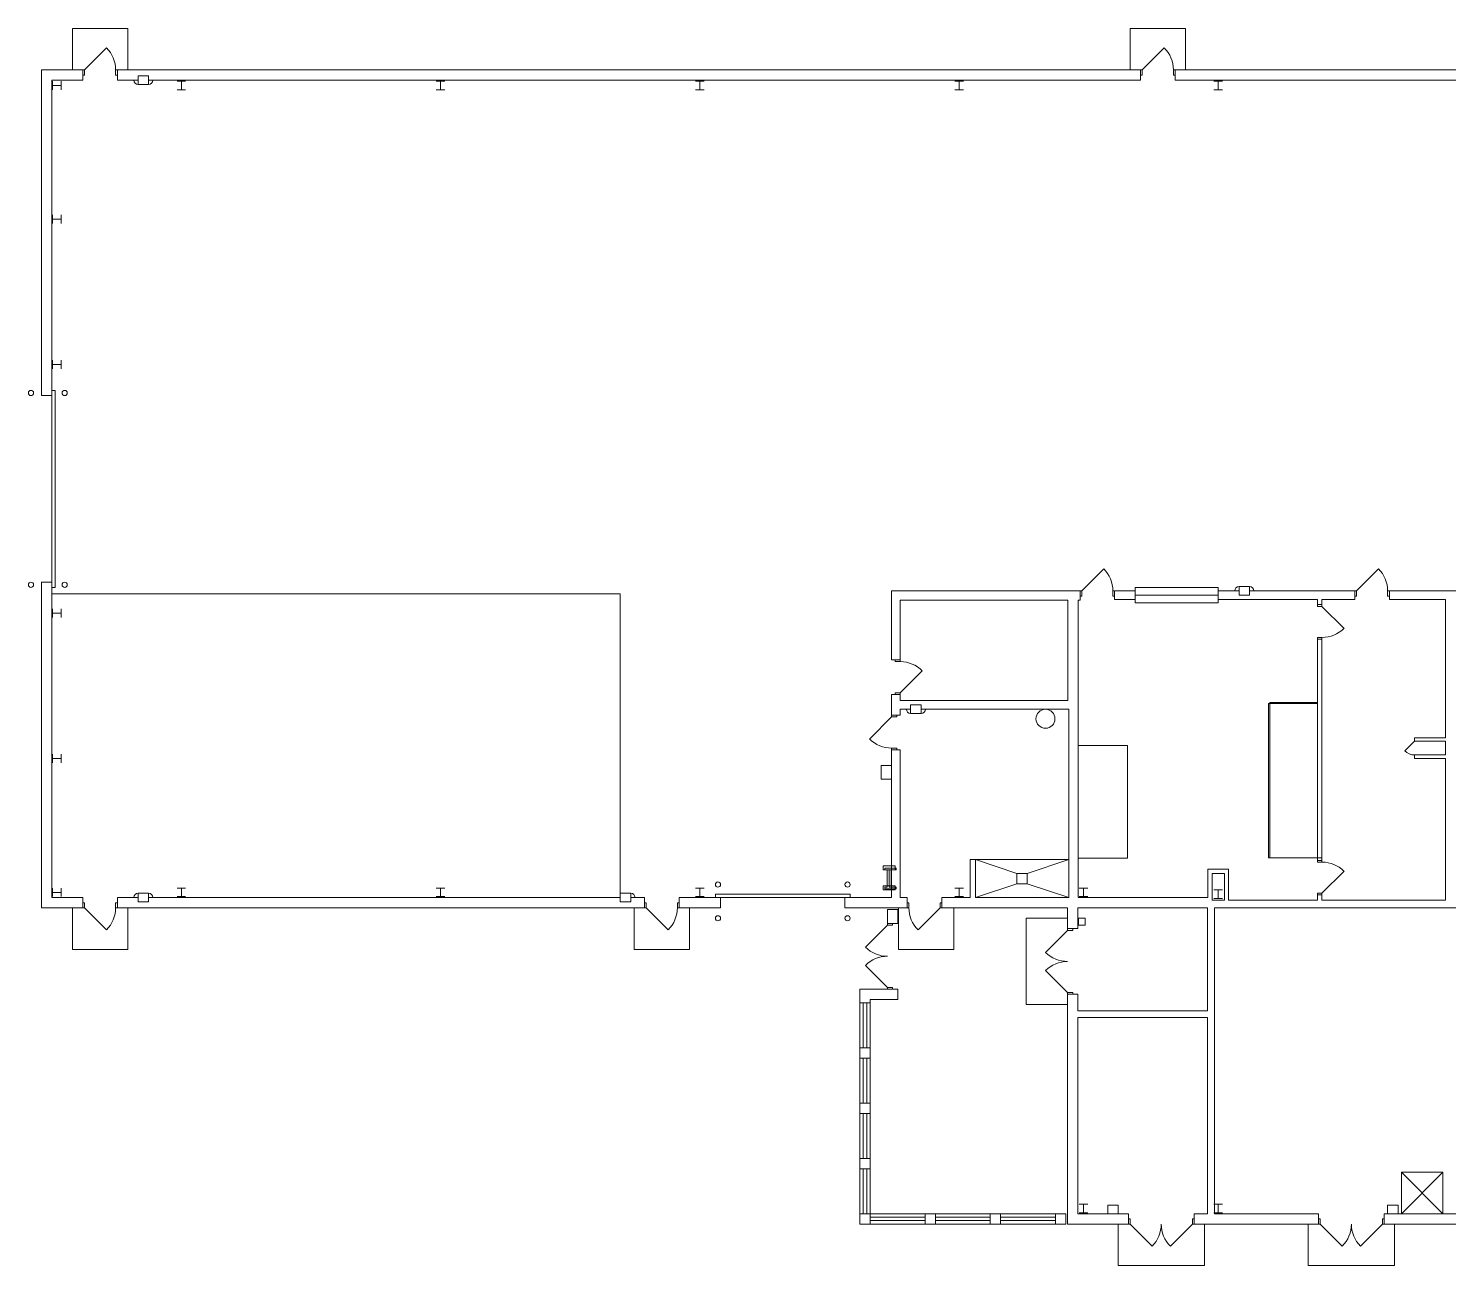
# Model space of a CAD drawing. Header units: inches. Extents: x -104 to 2901, y -1309 to 123.
# Drawn here: x -104 to 1539, y -1309 to 123 of the extents above; entities that cross this region are included whole.
import ezdxf

# ---------------------------------------------------------------- set-up
doc = ezdxf.new("R2010")
doc.units = ezdxf.units.IN
doc.header["$MEASUREMENT"] = 0
for name, color, linetype, lineweight in [('A-COLS-ENCL', 4, 'Continuous', 50), ('A-DOOR-FULL', 3, 'Continuous', 25), ('A-EQPM-FIXD', 4, 'Continuous', 50), ('A-FLOR-FIXT', 201, 'Continuous', 25), ('A-FLOR-HRAL', 1, 'Continuous', 25), ('A-FLOR-OTLN', 4, 'Continuous', 50), ('A-FLOR-PAD', 9, 'Continuous', 0), ('A-GLAZ-FULL', 1, 'Continuous', 25), ('A-WALL-FULL-EXTR', 2, 'Continuous', 35), ('A-WALL-FULL-INTR', 3, 'Continuous', 25)]:
    doc.layers.add(name, color=color, linetype=linetype, lineweight=lineweight)

msp = doc.modelspace()

# ---------------------------------------------------------------- linework, layer by layer
at = {"layer": 'A-COLS-ENCL', "linetype": 'Continuous', "lineweight": 0}
msp.add_line((952.8, -882.5), (985.8, -882.5), dxfattribs=at)
at = {"layer": 'A-COLS-ENCL', "linetype": 'Continuous', "lineweight": 0, "flags": 128}
for points in [[(-76.2, 52.5), (-76.2, 62.5)], [(-76.2, 57.5), (-66.2, 57.5)], [(-66.2, 52.5), (-66.2, 62.5)], [(77.8, 62.5), (67.8, 62.5)], [(67.8, 52.5), (77.8, 52.5)], [(72.8, 52.5), (72.8, 62.5)], [(377.8, 62.5), (367.8, 62.5)], [(367.8, 52.5), (377.8, 52.5)], [(372.8, 52.5), (372.8, 62.5)], [(677.8, 62.5), (667.8, 62.5)], [(667.8, 52.5), (677.8, 52.5)], [(672.8, 52.5), (672.8, 62.5)], [(977.8, 62.5), (967.8, 62.5)], [(967.8, 52.5), (977.8, 52.5)], [(972.8, 52.5), (972.8, 62.5)], [(1277.8, 62.5), (1267.8, 62.5)], [(1267.8, 52.5), (1277.8, 52.5)], [(1272.8, 52.5), (1272.8, 62.5)], [(-76.2, -102.5), (-76.2, -92.5)], [(-76.2, -97.5), (-66.2, -97.5)], [(-66.2, -102.5), (-66.2, -92.5)], [(-76.2, -270.5), (-76.2, -260.5)], [(-66.2, -270.5), (-66.2, -260.5)], [(-76.2, -265.5), (-66.2, -265.5)], [(-76.2, -558.5), (-76.2, -548.5)], [(-76.2, -553.5), (-66.2, -553.5)], [(-66.2, -558.5), (-66.2, -548.5)], [(-76.2, -726.5), (-76.2, -716.5)], [(-76.2, -721.5), (-66.2, -721.5)], [(-66.2, -726.5), (-66.2, -716.5)], [(-76.2, -881.5), (-76.2, -871.5)], [(-76.2, -876.5), (-66.2, -876.5)], [(-66.2, -881.5), (-66.2, -871.5)], [(77.8, -871.5), (67.8, -871.5)], [(67.8, -881.5), (77.8, -881.5)], [(72.8, -881.5), (72.8, -871.5)], [(377.8, -871.5), (367.8, -871.5)], [(367.8, -881.5), (377.8, -881.5)], [(372.8, -881.5), (372.8, -871.5)], [(677.8, -871.5), (667.8, -871.5)], [(667.8, -881.5), (677.8, -881.5)], [(672.8, -881.5), (672.8, -871.5)], [(977.8, -871.5), (967.8, -871.5)], [(967.8, -881.5), (977.8, -881.5)], [(972.8, -881.5), (972.8, -871.5)], [(1121.8, -871.5), (1111.8, -871.5)], [(1111.8, -881.5), (1121.8, -881.5)], [(1116.8, -881.5), (1116.8, -871.5)], [(1277.8, -873.5), (1267.8, -873.5)], [(1267.8, -883.5), (1277.8, -883.5)], [(1272.8, -883.5), (1272.8, -873.5)], [(1121.8, -1237.5), (1111.8, -1237.5)], [(1111.8, -1247.5), (1121.8, -1247.5)], [(1116.8, -1247.5), (1116.8, -1237.5)], [(1277.8, -1237.5), (1267.8, -1237.5)], [(1267.8, -1247.5), (1277.8, -1247.5)], [(1272.8, -1247.5), (1272.8, -1237.5)]]:
    msp.add_lwpolyline(points, dxfattribs=at)
at = {"layer": 'A-DOOR-FULL', "linetype": 'Continuous', "lineweight": 0}
for p, q in [((-39.2, 75.5), (-13.7, 100.9)), ((1184.8, 75.5), (1210.3, 100.9)), ((-77.2, -295.5), (-73.2, -295.5)), ((-73.2, -295.5), (-73.2, -523.5)), ((-77.2, -517.5), (-77.2, -301.5)), ((1114.8, -527.5), (1140.3, -502.1)), ((1432.8, -527.5), (1458.3, -502.1)), ((-77.2, -523.5), (-73.2, -523.5)), ((1392.8, -545.5), (1418.3, -571)), ((904.8, -645.5), (930.3, -620.1)), ((894.8, -673.5), (869.4, -699)), ((1499.8, -701.5), (1488.5, -712.8)), ((1392.8, -877.5), (1418.3, -852.1)), ((690.8, -882.5), (690.8, -878.5)), ((690.8, -878.5), (846.8, -878.5)), ((696.8, -882.5), (840.8, -882.5)), ((846.8, -882.5), (846.8, -878.5)), ((-39.2, -894.5), (-13.7, -920)), ((610.8, -894.5), (636.3, -920)), ((950.8, -894.5), (925.4, -920)), ((889.9, -914.5), (864.5, -940)), ((1098.4, -920.5), (1073, -946)), ((889.9, -986.5), (864.5, -961.1)), ((1098.4, -992.5), (1073, -967.1)), ((1170.8, -1260.5), (1196.3, -1286)), ((1242.8, -1260.5), (1217.4, -1286)), ((1390.8, -1260.5), (1416.3, -1286)), ((1462.8, -1260.5), (1437.4, -1286))]:
    msp.add_line(p, q, dxfattribs=at)
for centre, radius, start, end in [((-39.2, 75.5), 36, 0, 45), ((1184.8, 75.5), 36, 0, 45), ((1114.8, -527.5), 36, 0, 45), ((1432.8, -527.5), 36, 0, 45), ((1392.8, -545.5), 36, 270, 315), ((904.8, -645.5), 36, 45, 90), ((894.8, -673.5), 36, 225, 270), ((1499.8, -701.5), 16, 225, 270), ((1392.8, -877.5), 36, 45, 90), ((-39.2, -894.5), 36, 315, 0), ((610.8, -894.5), 36, 315, 0), ((950.8, -894.5), 36, 180, 225), ((889.9, -914.5), 36, 225, 270), ((889.9, -986.5), 36, 90, 135), ((1098.4, -920.5), 36, 225, 270), ((1098.4, -992.5), 36, 90, 135), ((1170.8, -1260.5), 36, 315, 0), ((1242.8, -1260.5), 36, 180, 225), ((1390.8, -1260.5), 36, 315, 0), ((1462.8, -1260.5), 36, 180, 225)]:
    msp.add_arc(centre, radius, start, end, dxfattribs=at)
at = {"layer": 'A-EQPM-FIXD', "linetype": 'Continuous', "lineweight": 0}
for p, q in [((1331.1, -658.1), (1387.8, -658.1)), ((1331.1, -658.1), (1331.1, -836.5)), ((1167.6, -706.5), (1110.8, -706.5)), ((1167.6, -706.5), (1167.6, -836.9)), ((1167.6, -836.9), (1110.8, -836.9)), ((1331.1, -836.5), (1387.8, -836.5))]:
    msp.add_line(p, q, dxfattribs=at)
at = {"layer": 'A-EQPM-FIXD', "linetype": 'Continuous', "lineweight": 0, "flags": 128}
for points in [[(1387.6, -656.7), (1332.3, -656.7)], [(1332.3, -836.5), (1332.3, -656.7)], [(1387.6, -836.5), (1332.3, -836.5)]]:
    msp.add_lwpolyline(points, dxfattribs=at)
at = {"layer": 'A-FLOR-FIXT', "linetype": 'Continuous', "lineweight": 0}
for p, q in [((985.8, -838.5), (1099.8, -838.5)), ((991.8, -838.5), (991.8, -882.5)), ((1039.8, -854.5), (991.8, -838.5)), ((1051.8, -854.5), (1099.8, -838.5)), ((1039.8, -866.5), (991.8, -882.5)), ((1051.8, -866.5), (1099.8, -882.5)), ((991.8, -882.5), (1099.8, -882.5)), ((1532.8, -1200.5), (1484.8, -1200.5)), ((1484.8, -1200.5), (1484.8, -1248.5)), ((1484.8, -1200.5), (1532.8, -1248.5)), ((1532.8, -1200.5), (1484.8, -1248.5)), ((1532.8, -1248.5), (1532.8, -1200.5))]:
    msp.add_line(p, q, dxfattribs=at)
at = {"layer": 'A-FLOR-FIXT', "linetype": 'Continuous', "lineweight": 0, "flags": 128}
msp.add_lwpolyline([(1039.8, -854.5), (1039.8, -866.5), (1051.8, -866.5), (1051.8, -854.5)], close=True, dxfattribs=at)
at = {"layer": 'A-FLOR-FIXT', "linetype": 'Continuous', "lineweight": 0}
msp.add_circle((1072.8, -675.6), 11, dxfattribs=at)
at = {"layer": 'A-FLOR-HRAL', "linetype": 'Continuous', "lineweight": 0}
for p, q in [((899.9, -848.5), (886.8, -848.5)), ((886.8, -848.5), (886.8, -850.5)), ((889.8, -850.5), (886.8, -850.5)), ((889.8, -870.5), (889.8, -850.5)), ((891.8, -870.5), (891.8, -850.5)), ((899.9, -850.5), (891.8, -850.5)), ((894.8, -850.5), (894.8, -870.5)), ((899.9, -848.5), (899.9, -850.5)), ((886.8, -870.5), (886.8, -872.5)), ((889.8, -870.5), (886.8, -870.5)), ((899.9, -870.5), (891.8, -870.5)), ((899.9, -870.5), (899.9, -872.5)), ((899.9, -872.5), (886.8, -872.5))]:
    msp.add_line(p, q, dxfattribs=at)
at = {"layer": 'A-FLOR-HRAL', "linetype": 'Continuous', "lineweight": 0, "flags": 128}
for points in [[(884.9, -845.9), (898.7, -845.9)], [(884.9, -850.5), (884.9, -845.9)], [(884.9, -850.5), (898.7, -850.5)], [(889.5, -850.5), (889.5, -869)], [(894.1, -869), (894.1, -850.5)], [(898.7, -850.5), (898.7, -845.9)], [(884.9, -873.6), (884.9, -869)], [(884.9, -869), (898.7, -869)], [(898.7, -873.6), (898.7, -869)], [(884.9, -873.6), (898.7, -873.6)]]:
    msp.add_lwpolyline(points, dxfattribs=at)
at = {"layer": 'A-FLOR-OTLN', "linetype": 'Continuous', "lineweight": 0}
for p in [(-77.2, -530.9), (580.8, -882.5)]:
    msp.add_line(p, (580.8, -530.9), dxfattribs=at)
at = {"layer": 'A-FLOR-PAD', "linetype": 'Continuous', "lineweight": 0}
for p, q in [((10.8, 123.5), (-53.2, 123.5)), ((-53.2, 123.5), (-53.2, 75.5)), ((10.8, 123.5), (10.8, 75.5)), ((1234.8, 123.5), (1170.8, 123.5)), ((1170.8, 123.5), (1170.8, 75.5)), ((1234.8, 123.5), (1234.8, 75.5)), ((-53.2, -942.5), (-53.2, -894.5)), ((10.8, -942.5), (10.8, -894.5)), ((966.9, -942.5), (966.9, -894.5)), ((1050.4, -906.5), (1098.4, -906.5)), ((1050.4, -1006.5), (1050.4, -906.5)), ((-53.2, -942.5), (10.8, -942.5)), ((902.9, -942.5), (966.9, -942.5)), ((1050.4, -1006.5), (1098.4, -1006.5)), ((1156.8, -1308.5), (1156.8, -1260.5)), ((1256.8, -1308.5), (1256.8, -1260.5)), ((1376.8, -1308.5), (1376.8, -1260.5)), ((1476.8, -1308.5), (1476.8, -1260.5)), ((1256.8, -1308.5), (1156.8, -1308.5)), ((1476.8, -1308.5), (1376.8, -1308.5))]:
    msp.add_line(p, q, dxfattribs=at)
at = {"layer": 'A-GLAZ-FULL', "linetype": 'Continuous', "lineweight": 0}
for p, q in [((1272.8, -523.5), (1176.8, -523.5)), ((1272.8, -532.5), (1176.8, -532.5)), ((1272.8, -541.5), (1176.8, -541.5))]:
    msp.add_line(p, q, dxfattribs=at)
at = {"layer": 'A-WALL-FULL-EXTR', "linetype": 'Continuous', "lineweight": 0}
for p, q in [((-39.2, 75.5), (-89.2, 75.5)), ((-89.2, 75.5), (-89.2, -301.5)), ((-41.2, 75.5), (-41.2, 63.5)), ((-39.2, 69.5), (-41.2, 69.5)), ((-39.2, 75.5), (-39.2, 69.5)), ((-3.2, 75.5), (1184.8, 75.5)), ((-3.2, 75.5), (-3.2, 69.5)), ((-1.2, 69.5), (-3.2, 69.5)), ((-1.2, 75.5), (-1.2, 63.5)), ((1182.8, 75.5), (1182.8, 63.5)), ((1184.8, 69.5), (1182.8, 69.5)), ((1184.8, 75.5), (1184.8, 69.5)), ((2400.8, 75.5), (1220.8, 75.5)), ((1220.8, 75.5), (1220.8, 69.5)), ((1222.8, 69.5), (1220.8, 69.5)), ((1222.8, 75.5), (1222.8, 63.5)), ((-41.2, 63.5), (-77.2, 63.5)), ((-77.2, -301.5), (-77.2, 63.5)), ((22.8, 63.5), (-1.2, 63.5)), ((1182.8, 63.5), (34.8, 63.5)), ((1222.8, 63.5), (2362.8, 63.5)), ((-89.2, -301.5), (-77.2, -301.5)), ((-89.2, -517.5), (-77.2, -517.5)), ((-89.2, -517.5), (-89.2, -894.5)), ((-77.2, -882.5), (-77.2, -517.5)), ((-41.2, -882.5), (-77.2, -882.5)), ((-41.2, -894.5), (-41.2, -882.5)), ((-1.2, -894.5), (-1.2, -882.5)), ((-1.2, -882.5), (22.8, -882.5)), ((34.8, -882.5), (580.8, -882.5)), ((592.8, -882.5), (608.8, -882.5)), ((608.8, -882.5), (608.8, -894.5)), ((648.8, -882.5), (648.8, -894.5)), ((648.8, -882.5), (696.8, -882.5)), ((696.8, -882.5), (696.8, -894.5)), ((840.8, -882.5), (840.8, -894.5)), ((840.8, -882.5), (894.8, -882.5)), ((-89.2, -894.5), (-39.2, -894.5)), ((-39.2, -888.5), (-41.2, -888.5)), ((-39.2, -894.5), (-39.2, -888.5)), ((-3.2, -894.5), (-3.2, -888.5)), ((-1.2, -888.5), (-3.2, -888.5)), ((-3.2, -894.5), (610.8, -894.5)), ((610.8, -888.5), (608.8, -888.5)), ((610.8, -894.5), (610.8, -888.5)), ((646.8, -894.5), (646.8, -888.5)), ((648.8, -888.5), (646.8, -888.5)), ((646.8, -894.5), (696.8, -894.5)), ((840.8, -894.5), (914.8, -894.5)), ((857.9, -1260.5), (857.9, -988.5)), ((901.9, -988.5), (857.9, -988.5)), ((869.9, -1260.5), (869.9, -1000.5)), ((901.9, -1000.5), (869.9, -1000.5)), ((901.9, -1000.5), (901.9, -988.5)), ((869.9, -1004.5), (857.9, -1004.5)), ((869.9, -1056.5), (857.9, -1056.5)), ((869.9, -1068.5), (857.9, -1068.5)), ((869.9, -1120.5), (857.9, -1120.5)), ((869.9, -1132.5), (857.9, -1132.5)), ((869.9, -1184.5), (857.9, -1184.5)), ((869.9, -1196.5), (857.9, -1196.5)), ((1096.4, -1248.5), (857.9, -1248.5)), ((1168.8, -1248.5), (1110.4, -1248.5)), ((1168.8, -1260.5), (1168.8, -1248.5)), ((1244.8, -1260.5), (1244.8, -1248.5)), ((1244.8, -1248.5), (1260.4, -1248.5)), ((1388.8, -1248.5), (1268.4, -1248.5)), ((1388.8, -1260.5), (1388.8, -1248.5)), ((1464.8, -1260.5), (1464.8, -1248.5)), ((1592.4, -1248.5), (1464.8, -1248.5)), ((1096.4, -1260.5), (857.9, -1260.5)), ((1098.4, -1260.5), (1170.8, -1260.5)), ((1170.8, -1254.5), (1168.8, -1254.5)), ((1170.8, -1260.5), (1170.8, -1254.5)), ((1242.8, -1260.5), (1242.8, -1254.5)), ((1242.8, -1254.5), (1244.8, -1254.5)), ((1242.8, -1260.5), (1390.8, -1260.5)), ((1390.8, -1254.5), (1388.8, -1254.5)), ((1390.8, -1260.5), (1390.8, -1254.5)), ((1462.8, -1260.5), (1462.8, -1254.5)), ((1462.8, -1254.5), (1464.8, -1254.5)), ((1462.8, -1260.5), (2245.8, -1260.5))]:
    msp.add_line(p, q, dxfattribs=at)
at = {"layer": 'A-WALL-FULL-INTR', "linetype": 'Continuous', "lineweight": 0}
for p, q in [((22.8, 68.5), (22.8, 58.5)), ((34.8, 68.5), (22.8, 68.5)), ((34.8, 68.5), (34.8, 58.5)), ((34.8, 58.5), (22.8, 58.5)), ((1176.8, -523.5), (1176.8, -541.5)), ((1272.8, -523.5), (1272.8, -541.5)), ((1296.8, -532.5), (1296.8, -522.5)), ((1296.8, -522.5), (1308.8, -522.5)), ((1308.8, -532.5), (1308.8, -522.5)), ((1114.8, -527.5), (894.8, -527.5)), ((894.8, -527.5), (894.8, -607.5)), ((1098.8, -538.5), (904.8, -538.5)), ((904.8, -538.5), (904.8, -609.5)), ((1098.8, -538.5), (1098.8, -654.5)), ((1110.8, -538.5), (1110.8, -882.5)), ((1112.8, -538.5), (1110.8, -538.5)), ((1112.8, -527.5), (1112.8, -538.5)), ((1114.8, -533.5), (1112.8, -533.5)), ((1114.8, -527.5), (1114.8, -533.5)), ((1176.8, -527.5), (1150.8, -527.5)), ((1150.8, -527.5), (1150.8, -533.5)), ((1152.8, -533.5), (1150.8, -533.5)), ((1152.8, -527.5), (1152.8, -537.5)), ((1176.8, -537.5), (1152.8, -537.5)), ((1296.8, -527.5), (1272.8, -527.5)), ((1387.8, -537.5), (1272.8, -537.5)), ((1296.8, -532.5), (1308.8, -532.5)), ((1432.8, -527.5), (1308.8, -527.5)), ((1387.8, -537.5), (1387.8, -545.5)), ((1430.8, -537.5), (1392.8, -537.5)), ((1392.8, -537.5), (1392.8, -545.5)), ((1430.8, -527.5), (1430.8, -537.5)), ((1432.8, -533.5), (1430.8, -533.5)), ((1432.8, -527.5), (1432.8, -533.5)), ((1730.8, -527.5), (1468.8, -527.5)), ((1468.8, -527.5), (1468.8, -533.5)), ((1470.8, -533.5), (1468.8, -533.5)), ((1470.8, -527.5), (1470.8, -537.5)), ((1535.8, -537.5), (1470.8, -537.5)), ((1535.8, -537.5), (1535.8, -697.5)), ((1387.8, -543.5), (1392.8, -543.5)), ((1387.8, -545.5), (1392.8, -545.5)), ((1387.8, -581.5), (1392.8, -581.5)), ((1387.8, -581.5), (1387.8, -841.5)), ((1387.8, -583.5), (1392.8, -583.5)), ((1392.8, -581.5), (1392.8, -841.5)), ((904.8, -607.5), (894.8, -607.5)), ((898.8, -607.5), (898.8, -609.5)), ((904.8, -609.5), (898.8, -609.5)), ((904.8, -647.5), (894.8, -647.5)), ((894.8, -647.5), (894.8, -673.5)), ((904.8, -645.5), (898.8, -645.5)), ((898.8, -645.5), (898.8, -647.5)), ((904.8, -645.5), (904.8, -654.5)), ((904.8, -654.5), (1098.8, -654.5)), ((904.8, -671.5), (894.8, -671.5)), ((894.8, -673.5), (900.8, -673.5)), ((900.8, -673.5), (900.8, -671.5)), ((904.8, -664.5), (904.8, -671.5)), ((904.8, -664.5), (916.8, -664.5)), ((916.8, -659.5), (916.8, -669.5)), ((916.8, -659.5), (928.8, -659.5)), ((916.8, -669.5), (928.8, -669.5)), ((928.8, -659.5), (928.8, -669.5)), ((928.8, -664.5), (1099.8, -664.5)), ((1099.8, -664.5), (1099.8, -882.5)), ((1499.8, -697.5), (1535.8, -697.5)), ((1499.8, -697.5), (1499.8, -701.5)), ((1499.8, -701.5), (1535.8, -701.5)), ((1535.8, -701.5), (1535.8, -717.5)), ((894.8, -709.5), (894.8, -882.5)), ((894.8, -709.5), (900.8, -709.5)), ((904.8, -711.5), (894.8, -711.5)), ((900.8, -711.5), (900.8, -709.5)), ((904.8, -711.5), (904.8, -882.5)), ((1499.8, -717.5), (1535.8, -717.5)), ((1499.8, -717.5), (1499.8, -721.5)), ((1499.8, -721.5), (1535.8, -721.5)), ((1535.8, -721.5), (1535.8, -885.5)), ((882.8, -729.5), (882.8, -745.5)), ((894.8, -729.5), (882.8, -729.5)), ((894.8, -745.5), (882.8, -745.5)), ((1387.8, -836.5), (1392.8, -836.5)), ((891.8, -870.5), (891.8, -850.5)), ((894.8, -850.5), (891.8, -850.5)), ((985.8, -838.5), (985.8, -882.5)), ((1260.8, -849.5), (1260.8, -882.5)), ((1284.8, -849.5), (1260.8, -849.5)), ((1265.8, -854.5), (1265.8, -885.5)), ((1279.8, -854.5), (1265.8, -854.5)), ((1279.8, -854.5), (1279.8, -885.5)), ((1284.8, -849.5), (1284.8, -885.5)), ((1387.8, -839.5), (1392.8, -839.5)), ((1387.8, -841.5), (1392.8, -841.5)), ((894.8, -870.5), (891.8, -870.5)), ((22.8, -887.5), (22.8, -877.5)), ((22.8, -877.5), (34.8, -877.5)), ((34.8, -887.5), (34.8, -877.5)), ((580.8, -887.5), (580.8, -877.5)), ((580.8, -877.5), (592.8, -877.5)), ((592.8, -887.5), (592.8, -877.5)), ((904.8, -882.5), (912.8, -882.5)), ((912.8, -882.5), (912.8, -894.5)), ((952.8, -882.5), (952.8, -894.5)), ((1110.8, -882.5), (1260.8, -882.5)), ((1279.8, -885.5), (1265.8, -885.5)), ((1387.8, -885.5), (1284.8, -885.5)), ((1387.8, -877.5), (1392.8, -877.5)), ((1387.8, -877.5), (1387.8, -885.5)), ((1387.8, -879.5), (1392.8, -879.5)), ((1392.8, -877.5), (1392.8, -885.5)), ((1535.8, -885.5), (1392.8, -885.5)), ((22.8, -887.5), (34.8, -887.5)), ((580.8, -887.5), (592.8, -887.5)), ((596.8, -894.5), (596.8, -942.5)), ((660.8, -942.5), (660.8, -894.5)), ((901.9, -896.5), (889.9, -896.5)), ((889.9, -914.5), (889.9, -896.5)), ((901.9, -912.5), (901.9, -896.5)), ((902.9, -942.5), (902.9, -894.5)), ((912.8, -888.5), (914.8, -888.5)), ((914.8, -894.5), (914.8, -888.5)), ((950.8, -894.5), (950.8, -888.5)), ((950.8, -888.5), (952.8, -888.5)), ((950.8, -894.5), (1098.4, -894.5)), ((1098.4, -920.5), (1098.4, -894.5)), ((1110.4, -894.5), (1260.4, -894.5)), ((1110.4, -918.5), (1110.4, -894.5)), ((1260.4, -1013.5), (1260.4, -894.5)), ((1268.4, -1248.5), (1268.4, -894.5)), ((1592.4, -894.5), (1268.4, -894.5)), ((901.9, -912.5), (889.9, -912.5)), ((889.9, -914.5), (895.9, -914.5)), ((895.9, -914.5), (895.9, -912.5)), ((1098.4, -918.5), (1110.4, -918.5)), ((1104.4, -920.5), (1104.4, -918.5)), ((1098.4, -920.5), (1104.4, -920.5)), ((596.8, -942.5), (660.8, -942.5)), ((889.9, -986.5), (895.9, -986.5)), ((889.9, -986.5), (889.9, -988.5)), ((895.9, -986.5), (895.9, -988.5)), ((1098.4, -1260.5), (1098.4, -992.5)), ((1098.4, -992.5), (1104.4, -992.5)), ((1098.4, -994.5), (1110.4, -994.5)), ((1104.4, -992.5), (1104.4, -994.5)), ((1110.4, -1013.5), (1110.4, -994.5)), ((861.9, -1056.5), (861.9, -1004.5)), ((865.9, -1056.5), (865.9, -1004.5)), ((1110.4, -1013.5), (1260.4, -1013.5)), ((1110.4, -1021.5), (1260.4, -1021.5)), ((1110.4, -1248.5), (1110.4, -1021.5)), ((1260.4, -1248.5), (1260.4, -1021.5)), ((861.9, -1120.5), (861.9, -1068.5)), ((865.9, -1120.5), (865.9, -1068.5)), ((861.9, -1184.5), (861.9, -1132.5)), ((865.9, -1184.5), (865.9, -1132.5)), ((861.9, -1248.5), (861.9, -1196.5)), ((865.9, -1248.5), (865.9, -1196.5)), ((933.4, -1260.5), (933.4, -1248.5)), ((945.4, -1260.5), (945.4, -1248.5)), ((1008.9, -1260.5), (1008.9, -1248.5)), ((1020.9, -1260.5), (1020.9, -1248.5)), ((1084.4, -1260.5), (1084.4, -1248.5)), ((1096.4, -1260.5), (1096.4, -1248.5)), ((1144.8, -1238.5), (1144.8, -1248.5)), ((1156.8, -1238.5), (1144.8, -1238.5)), ((1156.8, -1238.5), (1156.8, -1248.5)), ((1468.8, -1238.5), (1468.8, -1248.5)), ((1480.8, -1238.5), (1468.8, -1238.5)), ((1480.8, -1238.5), (1480.8, -1248.5)), ((933.4, -1252.5), (869.9, -1252.5)), ((933.4, -1256.5), (869.9, -1256.5)), ((1008.9, -1252.5), (945.4, -1252.5)), ((1008.9, -1256.5), (945.4, -1256.5)), ((1084.4, -1252.5), (1020.9, -1252.5)), ((1084.4, -1256.5), (1020.9, -1256.5))]:
    msp.add_line(p, q, dxfattribs=at)
at = {"layer": 'A-WALL-FULL-INTR', "linetype": 'Continuous', "lineweight": 0, "flags": 128}
msp.add_lwpolyline([(1110.9, -906.5), (1110.9, -914.5), (1118.9, -914.5), (1118.9, -906.5)], close=True, dxfattribs=at)
at = {"layer": 'A-WALL-FULL-INTR', "linetype": 'Continuous', "lineweight": 0}
for centre in [(-101.2, -298.5), (-62.2, -298.5), (-101.2, -520.5), (-62.2, -520.5), (693.8, -867.5), (843.8, -867.5), (693.8, -906.5), (843.8, -906.5)]:
    msp.add_circle(centre, 3, dxfattribs=at)
for centre, start, end in [((22.8, 63.5), 180, 270), ((34.8, 63.5), 270, 0), ((1296.8, -527.5), 90, 180), ((1308.8, -527.5), 0, 90), ((916.8, -664.5), 180, 270), ((928.8, -664.5), 270, 0), ((22.8, -882.5), 90, 180), ((34.8, -882.5), 0, 90), ((592.8, -882.5), 0, 90)]:
    msp.add_arc(centre, 5, start, end, dxfattribs=at)

doc.saveas('drawing.dxf')
